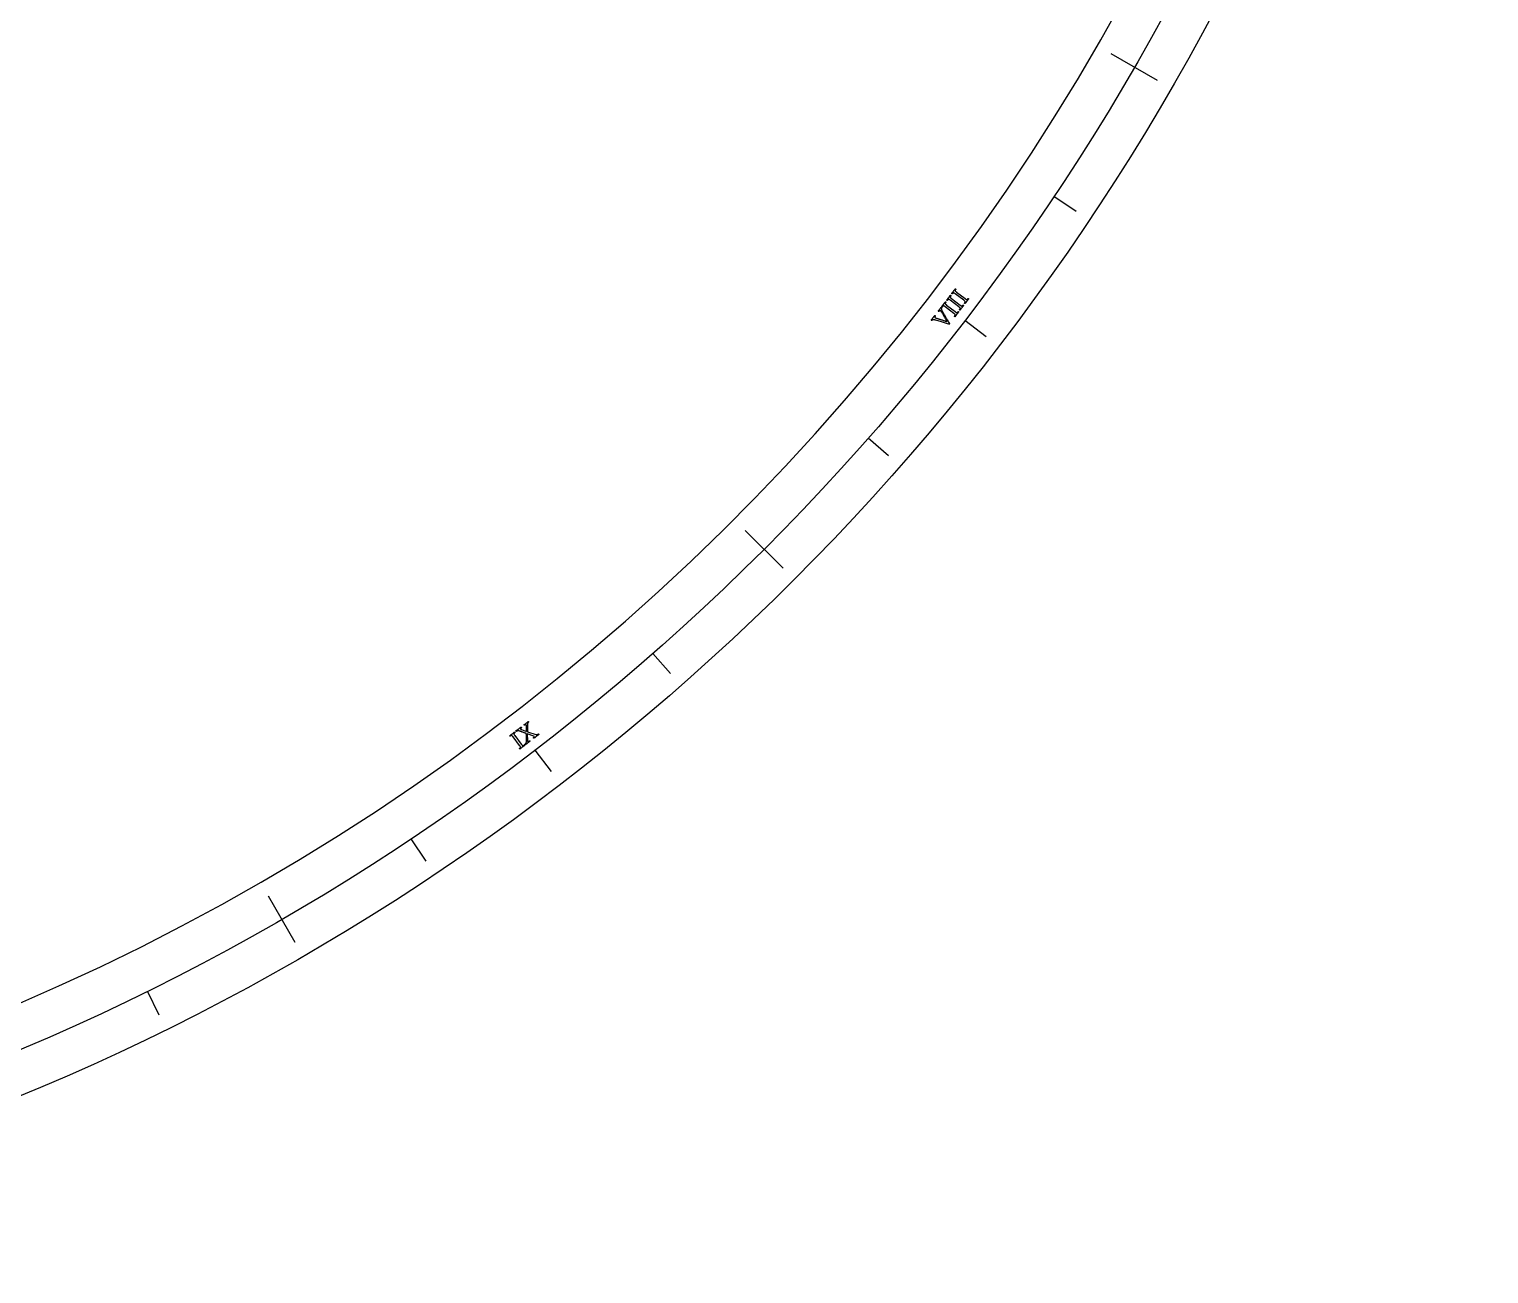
# Model space of a CAD drawing. Header units: millimetres. Extents: x -45 to 45, y -45 to 45.
# Drawn here: x 17.3 to 45, y -45 to -21.37 of the extents above; entities that cross this region are included whole.
import ezdxf

# ---------------------------------------------------------------- set-up
doc = ezdxf.new("R2010")
doc.units = ezdxf.units.MM
for name, color, linetype in [('CUT_INNER', 6, 'Continuous'), ('CUT_OUTER', 1, 'Continuous'), ('ENGRAVE', 7, 'Continuous'), ('ENGRAVE_FINE', 8, 'Continuous'), ('TEXT', 5, 'Continuous')]:
    doc.layers.add(name, color=color, linetype=linetype)

msp = doc.modelspace()

# ---------------------------------------------------------------- linework, layer by layer
at = {"layer": 'CUT_INNER'}
msp.add_arc((0.0001, -0.0001), 43.3831, 216.35284, 0.70917, dxfattribs=at)
at = {"layer": 'CUT_OUTER'}
msp.add_circle((0, 0), 45, dxfattribs=at)
at = {"layer": 'ENGRAVE'}
for points in [[(38.7113, -22.35), (37.8308, -21.8416)], [(31.6077, -31.6077), (30.8887, -30.8887)], [(22.35, -38.7113), (21.8416, -37.8308)]]:
    msp.add_lwpolyline(points, dxfattribs=at)
msp.add_circle((0, 0), 44.1916, dxfattribs=at)
at = {"layer": 'ENGRAVE_FINE'}
for points in [[(37.1667, -24.834), (36.744, -24.5515)], [(35.4629, -27.2116), (35.0596, -26.9022)], [(33.6072, -29.4728), (33.225, -29.1376)], [(29.4728, -33.6072), (29.1376, -33.225)], [(27.2116, -35.4629), (26.9022, -35.0596)], [(24.834, -37.1667), (24.5515, -36.744)], [(19.7703, -40.0902), (19.5455, -39.6343)]]:
    msp.add_lwpolyline(points, dxfattribs=at)
at = {"layer": 'TEXT'}
for points in [[(34.8424, -26.3472), (34.8466, -26.3415), (34.8507, -26.3359), (34.8547, -26.3303), (34.8585, -26.3247), (34.8623, -26.319), (34.8663, -26.3133), (34.8703, -26.3074), (34.8745, -26.3014), (34.8759, -26.3015), (34.8775, -26.302), (34.8792, -26.3029), (34.881, -26.3042), (34.8827, -26.3058), (34.884, -26.3072), (34.8849, -26.3085), (34.8855, -26.3097), (34.8844, -26.3112), (34.8831, -26.3132), (34.8815, -26.3157), (34.8796, -26.3188), (34.8776, -26.3221), (34.8757, -26.3254), (34.8741, -26.3286), (34.8725, -26.3318), (34.8713, -26.3348), (34.8707, -26.3373), (34.8707, -26.3392), (34.8713, -26.3408), (34.873, -26.3429), (34.8751, -26.3451), (34.8776, -26.3474), (34.8805, -26.3498), (34.8836, -26.3524), (34.887, -26.355), (34.8904, -26.3576), (34.8941, -26.3604), (34.8947, -26.3609), (34.8953, -26.3613), (34.8958, -26.3617), (34.8964, -26.3622), (34.897, -26.3626), (34.8976, -26.3631), (34.8982, -26.3635), (34.8988, -26.364), (35.0625, -26.4876), (35.0631, -26.4881), (35.0637, -26.4885), (35.0643, -26.489), (35.0648, -26.4894), (35.0654, -26.4899), (35.066, -26.4903), (35.0666, -26.4908), (35.0672, -26.4912), (35.0709, -26.4939), (35.0743, -26.4965), (35.0777, -26.499), (35.0809, -26.5012), (35.0839, -26.5033), (35.0868, -26.505), (35.0894, -26.5064), (35.0919, -26.5074), (35.0934, -26.5075), (35.0953, -26.5069), (35.0976, -26.5056), (35.1002, -26.5038), (35.1031, -26.5015), (35.1059, -26.4991), (35.1086, -26.4965), (35.1113, -26.4936), (35.1137, -26.4909), (35.1157, -26.4886), (35.1173, -26.4868), (35.1184, -26.4854), (35.1197, -26.4856), (35.1213, -26.4861), (35.123, -26.487), (35.1249, -26.4882), (35.1268, -26.4896), (35.1281, -26.4909), (35.129, -26.4923), (35.1294, -26.4937), (35.1246, -26.4993), (35.12, -26.5047), (35.1154, -26.5101), (35.111, -26.5153), (35.1066, -26.5205), (35.1022, -26.5259), (35.0979, -26.5314), (35.0936, -26.5371), (35.0894, -26.5426), (35.0853, -26.5483), (35.0812, -26.5541), (35.0772, -26.5599), (35.0732, -26.5659), (35.0691, -26.5719), (35.0651, -26.578), (35.061, -26.5842), (35.0596, -26.5841), (35.058, -26.5836), (35.0563, -26.5827), (35.0545, -26.5814), (35.0528, -26.5798), (35.0515, -26.5784), (35.0506, -26.5771), (35.05, -26.5758), (35.0511, -26.5744), (35.0524, -26.5724), (35.0541, -26.5698), (35.056, -26.5667), (35.058, -26.5634), (35.0598, -26.56), (35.0615, -26.5566), (35.0629, -26.5531), (35.064, -26.55), (35.0646, -26.5475), (35.0646, -26.5456), (35.064, -26.5444), (35.062, -26.5418), (35.0595, -26.5391), (35.0566, -26.5363), (35.0532, -26.5334), (35.0494, -26.5304), (35.0455, -26.5274), (35.0415, -26.5242), (35.0372, -26.521), (34.8737, -26.3972), (34.8694, -26.394), (34.8652, -26.3909), (34.8612, -26.3879), (34.8572, -26.3851), (34.8535, -26.3825), (34.8499, -26.3804), (34.8466, -26.3787), (34.8435, -26.3775), (34.842, -26.3772), (34.8402, -26.3776), (34.838, -26.3789), (34.8354, -26.3809), (34.8327, -26.3833), (34.83, -26.3859), (34.8273, -26.3886), (34.8247, -26.3914), (34.8222, -26.3941), (34.8202, -26.3964), (34.8187, -26.3982), (34.8176, -26.3996), (34.8162, -26.3994), (34.8147, -26.3989), (34.813, -26.398), (34.811, -26.3968), (34.8092, -26.3954), (34.8079, -26.394), (34.807, -26.3926), (34.8066, -26.3912), (34.8112, -26.3856), (34.8158, -26.38), (34.8204, -26.3744), (34.825, -26.369), (34.8295, -26.3635), (34.8339, -26.3581), (34.8382, -26.3526), (34.8424, -26.3472)], [(34.655, -26.5932), (34.6592, -26.5876), (34.6634, -26.582), (34.6674, -26.5764), (34.6712, -26.5708), (34.6751, -26.5652), (34.6791, -26.5595), (34.6831, -26.5537), (34.6874, -26.5478), (34.6888, -26.5478), (34.6904, -26.5483), (34.692, -26.5492), (34.6939, -26.5506), (34.6955, -26.5521), (34.6968, -26.5536), (34.6978, -26.5549), (34.6983, -26.5561), (34.6972, -26.5576), (34.6959, -26.5595), (34.6943, -26.5621), (34.6923, -26.5651), (34.6903, -26.5684), (34.6884, -26.5717), (34.6867, -26.5749), (34.6852, -26.5781), (34.684, -26.5811), (34.6833, -26.5835), (34.6833, -26.5855), (34.6839, -26.587), (34.6856, -26.5892), (34.6877, -26.5914), (34.6902, -26.5937), (34.693, -26.5962), (34.6961, -26.5987), (34.6994, -26.6013), (34.7029, -26.6041), (34.7065, -26.6069), (34.7071, -26.6073), (34.7077, -26.6078), (34.7083, -26.6082), (34.7089, -26.6087), (34.7095, -26.6091), (34.71, -26.6096), (34.7106, -26.61), (34.7112, -26.6105), (34.874, -26.7353), (34.8746, -26.7357), (34.8752, -26.7362), (34.8758, -26.7366), (34.8764, -26.7371), (34.877, -26.7375), (34.8775, -26.738), (34.8781, -26.7384), (34.8787, -26.7389), (34.8824, -26.7416), (34.8858, -26.7442), (34.8892, -26.7467), (34.8923, -26.749), (34.8954, -26.7511), (34.8982, -26.7528), (34.9009, -26.7542), (34.9033, -26.7553), (34.9048, -26.7553), (34.9067, -26.7547), (34.909, -26.7535), (34.9117, -26.7517), (34.9145, -26.7495), (34.9173, -26.747), (34.9201, -26.7444), (34.9228, -26.7416), (34.9253, -26.7389), (34.9273, -26.7367), (34.9288, -26.7348), (34.93, -26.7334), (34.9313, -26.7336), (34.9328, -26.7342), (34.9346, -26.735), (34.9365, -26.7363), (34.9383, -26.7377), (34.9396, -26.739), (34.9405, -26.7404), (34.9409, -26.7418), (34.9361, -26.7473), (34.9314, -26.7528), (34.9268, -26.7581), (34.9223, -26.7633), (34.9179, -26.7685), (34.9135, -26.7738), (34.9091, -26.7793), (34.9048, -26.7849), (34.9006, -26.7905), (34.8964, -26.7961), (34.8923, -26.8018), (34.8882, -26.8077), (34.8842, -26.8136), (34.8801, -26.8196), (34.876, -26.8256), (34.8719, -26.8318), (34.8704, -26.8317), (34.8689, -26.8312), (34.8672, -26.8303), (34.8654, -26.8289), (34.8637, -26.8274), (34.8624, -26.826), (34.8615, -26.8246), (34.861, -26.8234), (34.862, -26.8219), (34.8634, -26.8199), (34.865, -26.8174), (34.867, -26.8143), (34.869, -26.811), (34.8709, -26.8076), (34.8725, -26.8042), (34.874, -26.8008), (34.8751, -26.7976), (34.8757, -26.7951), (34.8757, -26.7933), (34.8751, -26.792), (34.8732, -26.7894), (34.8707, -26.7867), (34.8678, -26.7839), (34.8644, -26.781), (34.8607, -26.778), (34.8568, -26.7749), (34.8528, -26.7717), (34.8486, -26.7685), (34.6859, -26.6435), (34.6816, -26.6403), (34.6775, -26.6371), (34.6734, -26.6341), (34.6695, -26.6313), (34.6658, -26.6287), (34.6622, -26.6265), (34.6589, -26.6248), (34.6559, -26.6236), (34.6544, -26.6232), (34.6525, -26.6237), (34.6503, -26.6249), (34.6477, -26.6269), (34.645, -26.6293), (34.6423, -26.6319), (34.6396, -26.6346), (34.6369, -26.6374), (34.6344, -26.64), (34.6324, -26.6423), (34.6309, -26.6441), (34.6297, -26.6455), (34.6284, -26.6453), (34.6269, -26.6447), (34.6252, -26.6438), (34.6232, -26.6426), (34.6214, -26.6412), (34.6201, -26.6398), (34.6192, -26.6384), (34.6188, -26.6371), (34.6235, -26.6314), (34.6281, -26.6259), (34.6328, -26.6204), (34.6374, -26.6149), (34.642, -26.6095), (34.6464, -26.6041), (34.6507, -26.5987), (34.655, -26.5932)], [(34.7489, -26.4704), (34.7532, -26.4647), (34.7573, -26.4591), (34.7612, -26.4535), (34.7651, -26.4479), (34.7689, -26.4423), (34.7729, -26.4365), (34.7769, -26.4307), (34.7811, -26.4248), (34.7826, -26.4248), (34.7841, -26.4253), (34.7858, -26.4262), (34.7877, -26.4276), (34.7893, -26.4291), (34.7907, -26.4305), (34.7916, -26.4319), (34.7921, -26.4331), (34.7911, -26.4345), (34.7897, -26.4365), (34.7881, -26.4391), (34.7862, -26.4421), (34.7842, -26.4454), (34.7823, -26.4487), (34.7806, -26.452), (34.779, -26.4552), (34.7779, -26.4581), (34.7773, -26.4606), (34.7772, -26.4626), (34.7778, -26.4641), (34.7795, -26.4662), (34.7816, -26.4684), (34.7841, -26.4708), (34.787, -26.4732), (34.7901, -26.4757), (34.7934, -26.4783), (34.7969, -26.481), (34.8005, -26.4838), (34.8011, -26.4843), (34.8017, -26.4847), (34.8023, -26.4851), (34.8029, -26.4856), (34.8035, -26.486), (34.804, -26.4865), (34.8046, -26.4869), (34.8052, -26.4874), (34.9685, -26.6116), (34.9691, -26.6121), (34.9697, -26.6125), (34.9702, -26.613), (34.9708, -26.6134), (34.9714, -26.6139), (34.972, -26.6143), (34.9726, -26.6147), (34.9732, -26.6152), (34.9768, -26.6179), (34.9803, -26.6205), (34.9836, -26.623), (34.9868, -26.6253), (34.9899, -26.6273), (34.9927, -26.629), (34.9954, -26.6304), (34.9979, -26.6315), (34.9993, -26.6315), (35.0012, -26.631), (35.0035, -26.6297), (35.0062, -26.6279), (35.009, -26.6257), (35.0118, -26.6232), (35.0146, -26.6206), (35.0173, -26.6178), (35.0197, -26.6151), (35.0217, -26.6128), (35.0233, -26.611), (35.0244, -26.6096), (35.0257, -26.6098), (35.0273, -26.6103), (35.029, -26.6112), (35.0309, -26.6124), (35.0327, -26.6138), (35.0341, -26.6152), (35.035, -26.6165), (35.0354, -26.6179), (35.0306, -26.6235), (35.0259, -26.6289), (35.0213, -26.6342), (35.0169, -26.6395), (35.0125, -26.6447), (35.0081, -26.6501), (35.0037, -26.6555), (34.9994, -26.6612), (34.9952, -26.6667), (34.9911, -26.6724), (34.987, -26.6781), (34.9829, -26.684), (34.9789, -26.6899), (34.9748, -26.6959), (34.9708, -26.702), (34.9667, -26.7081), (34.9652, -26.7081), (34.9637, -26.7076), (34.962, -26.7067), (34.9601, -26.7053), (34.9585, -26.7038), (34.9572, -26.7023), (34.9562, -26.701), (34.9557, -26.6998), (34.9568, -26.6983), (34.9581, -26.6963), (34.9598, -26.6938), (34.9617, -26.6907), (34.9637, -26.6873), (34.9656, -26.6839), (34.9672, -26.6805), (34.9687, -26.6771), (34.9698, -26.674), (34.9703, -26.6715), (34.9703, -26.6696), (34.9698, -26.6684), (34.9678, -26.6657), (34.9653, -26.663), (34.9624, -26.6602), (34.959, -26.6573), (34.9553, -26.6544), (34.9514, -26.6513), (34.9473, -26.6482), (34.9431, -26.6449), (34.78, -26.5205), (34.7757, -26.5173), (34.7716, -26.5142), (34.7675, -26.5112), (34.7636, -26.5083), (34.7598, -26.5057), (34.7563, -26.5036), (34.753, -26.5019), (34.7499, -26.5007), (34.7484, -26.5004), (34.7466, -26.5008), (34.7444, -26.502), (34.7418, -26.504), (34.7391, -26.5065), (34.7364, -26.509), (34.7337, -26.5117), (34.731, -26.5146), (34.7285, -26.5172), (34.7265, -26.5195), (34.725, -26.5213), (34.7239, -26.5227), (34.7225, -26.5225), (34.721, -26.522), (34.7193, -26.5211), (34.7174, -26.5199), (34.7156, -26.5185), (34.7142, -26.5171), (34.7133, -26.5157), (34.7129, -26.5143), (34.7176, -26.5087), (34.7222, -26.5031), (34.7268, -26.4976), (34.7314, -26.4921), (34.736, -26.4867), (34.7404, -26.4813), (34.7447, -26.4758), (34.7489, -26.4704)], [(34.4525, -26.855), (34.4573, -26.8488), (34.4619, -26.8427), (34.4663, -26.8366), (34.4706, -26.8306), (34.4748, -26.8246), (34.479, -26.8187), (34.4832, -26.8128), (34.4874, -26.807), (34.4886, -26.8074), (34.4901, -26.8083), (34.4918, -26.8095), (34.4938, -26.8111), (34.4957, -26.8128), (34.497, -26.8142), (34.4976, -26.8154), (34.4976, -26.8163), (34.4969, -26.8173), (34.4959, -26.819), (34.4946, -26.8213), (34.4931, -26.8242), (34.4915, -26.8274), (34.4902, -26.8307), (34.4891, -26.8341), (34.4883, -26.8375), (34.488, -26.8408), (34.4886, -26.8438), (34.49, -26.8464), (34.4923, -26.8487), (34.4966, -26.8514), (34.5032, -26.8544), (34.5121, -26.8578), (34.5234, -26.8617), (34.5293, -26.8636), (34.5361, -26.8658), (34.5439, -26.8683), (34.5526, -26.8711), (34.5619, -26.874), (34.5717, -26.8772), (34.582, -26.8805), (34.5927, -26.8839), (34.6037, -26.8875), (34.6147, -26.891), (34.6257, -26.8944), (34.6367, -26.8979), (34.6475, -26.9013), (34.6579, -26.9045), (34.6678, -26.9077), (34.6772, -26.9107), (34.686, -26.9135), (34.694, -26.9161), (34.7011, -26.9184), (34.7074, -26.9204), (34.7126, -26.922), (34.7164, -26.9233), (34.719, -26.924), (34.7202, -26.9244), (34.7193, -26.9227), (34.7177, -26.9198), (34.7153, -26.9156), (34.7122, -26.9101), (34.7085, -26.9036), (34.7042, -26.8962), (34.6995, -26.8881), (34.6943, -26.8791), (34.6886, -26.8695), (34.6827, -26.8593), (34.6765, -26.8487), (34.67, -26.8376), (34.6634, -26.8263), (34.6567, -26.8148), (34.6499, -26.8033), (34.6431, -26.7917), (34.6364, -26.7802), (34.6298, -26.769), (34.6234, -26.7583), (34.6173, -26.7478), (34.6149, -26.7439), (34.6124, -26.74), (34.6097, -26.7362), (34.6069, -26.7323), (34.604, -26.7288), (34.6012, -26.7256), (34.5985, -26.723), (34.5959, -26.7208), (34.5927, -26.7189), (34.5894, -26.7179), (34.586, -26.7179), (34.5825, -26.7188), (34.579, -26.7204), (34.5757, -26.7222), (34.5725, -26.7243), (34.5695, -26.7267), (34.5669, -26.7291), (34.5647, -26.7311), (34.5631, -26.7328), (34.5619, -26.7341), (34.5608, -26.7343), (34.5593, -26.734), (34.5576, -26.7331), (34.5555, -26.7316), (34.5535, -26.7299), (34.552, -26.7283), (34.5511, -26.7268), (34.5507, -26.7254), (34.5548, -26.7204), (34.559, -26.7156), (34.563, -26.7109), (34.5669, -26.7064), (34.5708, -26.7019), (34.5747, -26.6972), (34.5787, -26.6922), (34.5827, -26.6871), (34.586, -26.6829), (34.5889, -26.6791), (34.5913, -26.6757), (34.5935, -26.6728), (34.5954, -26.6701), (34.5972, -26.6674), (34.599, -26.6648), (34.6008, -26.6621), (34.6026, -26.6593), (34.6047, -26.6562), (34.607, -26.6528), (34.6096, -26.6491), (34.6108, -26.6495), (34.6123, -26.6504), (34.614, -26.6517), (34.6161, -26.6535), (34.618, -26.6553), (34.6192, -26.6567), (34.6199, -26.6577), (34.6199, -26.6583), (34.6188, -26.6599), (34.6174, -26.6625), (34.6157, -26.666), (34.6136, -26.6704), (34.6118, -26.6753), (34.6107, -26.6802), (34.6105, -26.685), (34.6111, -26.6898), (34.6121, -26.6936), (34.6139, -26.6984), (34.6165, -26.7042), (34.6198, -26.7111), (34.6236, -26.7184), (34.6274, -26.7254), (34.6312, -26.7321), (34.635, -26.7386), (34.6438, -26.7536), (34.6522, -26.7679), (34.6603, -26.7817), (34.668, -26.7948), (34.6755, -26.8075), (34.6828, -26.82), (34.6899, -26.8323), (34.6968, -26.8444), (34.7038, -26.8565), (34.7109, -26.8689), (34.7181, -26.8814), (34.7255, -26.8942), (34.7331, -26.9075), (34.741, -26.9215), (34.7493, -26.9363), (34.758, -26.9518), (34.7602, -26.9561), (34.7617, -26.9599), (34.7626, -26.9634), (34.7628, -26.9665), (34.7626, -26.9693), (34.7619, -26.9718), (34.761, -26.9741), (34.7596, -26.9762), (34.7591, -26.9766), (34.7582, -26.9768), (34.757, -26.9766), (34.7556, -26.9762), (34.7541, -26.9757), (34.7528, -26.9753), (34.7517, -26.975), (34.7507, -26.9749), (34.7292, -26.9683), (34.7084, -26.9619), (34.6883, -26.9557), (34.669, -26.9498), (34.6499, -26.9439), (34.6307, -26.9379), (34.6114, -26.9319), (34.5919, -26.9259), (34.5718, -26.9197), (34.5506, -26.9133), (34.5283, -26.9066), (34.5051, -26.8996), (34.4979, -26.8975), (34.4911, -26.8955), (34.4846, -26.8938), (34.4784, -26.8922), (34.4724, -26.8909), (34.4665, -26.8899), (34.4607, -26.8891), (34.455, -26.8886), (34.4527, -26.8886), (34.4501, -26.8891), (34.4474, -26.8901), (34.4446, -26.8916), (34.4417, -26.8934), (34.439, -26.8953), (34.4365, -26.8973), (34.4342, -26.8993), (34.4321, -26.9013), (34.4303, -26.9031), (34.4289, -26.9046), (34.4278, -26.9058), (34.4274, -26.9058), (34.4263, -26.9051), (34.4246, -26.9039), (34.4223, -26.9021), (34.42, -26.9003), (34.4183, -26.8989), (34.4173, -26.8979), (34.417, -26.8974), (34.4221, -26.8912), (34.4268, -26.8857), (34.4311, -26.8807), (34.435, -26.8763), (34.4388, -26.8719), (34.443, -26.8669), (34.4476, -26.8612), (34.4525, -26.855)], [(26.5876, -34.6593), (26.5944, -34.654), (26.6009, -34.6489), (26.607, -34.6439), (26.6128, -34.639), (26.6184, -34.6343), (26.6239, -34.6296), (26.6294, -34.625), (26.6349, -34.6205), (26.636, -34.6212), (26.6373, -34.6224), (26.6388, -34.624), (26.6405, -34.6261), (26.642, -34.6282), (26.6428, -34.6299), (26.643, -34.6312), (26.6426, -34.632), (26.6411, -34.6332), (26.6393, -34.6348), (26.6374, -34.6368), (26.6352, -34.6392), (26.6329, -34.6419), (26.631, -34.6446), (26.6292, -34.6475), (26.6278, -34.6505), (26.6268, -34.6535), (26.6267, -34.6563), (26.6274, -34.6591), (26.6289, -34.6617), (26.631, -34.6638), (26.6339, -34.6658), (26.6377, -34.6676), (26.6423, -34.6694), (26.7384, -34.7035), (26.7381, -34.6856), (26.7379, -34.6683), (26.7378, -34.6514), (26.7377, -34.635), (26.7375, -34.6199), (26.7372, -34.6067), (26.7366, -34.5954), (26.7358, -34.5861), (26.7356, -34.5848), (26.7352, -34.5835), (26.7348, -34.5823), (26.7342, -34.5812), (26.7336, -34.5803), (26.7331, -34.5795), (26.7328, -34.579), (26.7326, -34.5787), (26.7312, -34.5775), (26.7291, -34.5767), (26.7265, -34.5762), (26.7231, -34.5761), (26.7189, -34.5769), (26.7136, -34.5792), (26.7073, -34.5831), (26.6999, -34.5884), (26.699, -34.5884), (26.6978, -34.5877), (26.6964, -34.5865), (26.6947, -34.5846), (26.6931, -34.5826), (26.6918, -34.5807), (26.6909, -34.5791), (26.6904, -34.5777), (26.6961, -34.5739), (26.7015, -34.5703), (26.7066, -34.5669), (26.7114, -34.5637), (26.716, -34.5605), (26.7209, -34.5571), (26.7258, -34.5534), (26.731, -34.5495), (26.738, -34.5439), (26.7444, -34.5388), (26.7501, -34.534), (26.7552, -34.5295), (26.7597, -34.5254), (26.7638, -34.5217), (26.7675, -34.5184), (26.7709, -34.5154), (26.772, -34.5161), (26.7732, -34.5171), (26.7745, -34.5184), (26.7761, -34.5201), (26.7774, -34.522), (26.7784, -34.5238), (26.7788, -34.5256), (26.7789, -34.5273), (26.7778, -34.5282), (26.7764, -34.5296), (26.7745, -34.5316), (26.7721, -34.5341), (26.7695, -34.5371), (26.767, -34.5406), (26.7646, -34.5444), (26.7622, -34.5486), (26.7602, -34.5532), (26.7586, -34.558), (26.7575, -34.5632), (26.7569, -34.5686), (26.7565, -34.5824), (26.7562, -34.5953), (26.7558, -34.6073), (26.7554, -34.6183), (26.7551, -34.6288), (26.7549, -34.6393), (26.7548, -34.6499), (26.7548, -34.6604), (26.7549, -34.6714), (26.755, -34.6834), (26.7552, -34.6963), (26.7554, -34.7102), (26.9168, -34.7646), (26.9228, -34.766), (26.9291, -34.7663), (26.9357, -34.7654), (26.9426, -34.7633), (26.9493, -34.7606), (26.9554, -34.7576), (26.961, -34.7543), (26.9659, -34.7508), (26.9672, -34.7514), (26.9685, -34.7524), (26.9699, -34.7539), (26.9714, -34.7559), (26.9728, -34.7579), (26.9738, -34.7595), (26.9745, -34.7606), (26.9748, -34.7614), (26.969, -34.7652), (26.9637, -34.7688), (26.9587, -34.7721), (26.9542, -34.7751), (26.9497, -34.7782), (26.9448, -34.7817), (26.9395, -34.7856), (26.9339, -34.79), (26.9262, -34.796), (26.919, -34.8017), (26.9125, -34.8071), (26.9065, -34.8121), (26.9005, -34.8172), (26.894, -34.8227), (26.8871, -34.8287), (26.8796, -34.835), (26.8782, -34.8346), (26.8766, -34.8336), (26.875, -34.8321), (26.8732, -34.83), (26.8718, -34.8279), (26.8709, -34.8262), (26.8707, -34.8249), (26.8712, -34.8241), (26.8725, -34.823), (26.874, -34.8214), (26.8758, -34.8195), (26.8779, -34.8171), (26.88, -34.8144), (26.8819, -34.8116), (26.8835, -34.8087), (26.885, -34.8057), (26.886, -34.8028), (26.8864, -34.8002), (26.886, -34.798), (26.885, -34.796), (26.8846, -34.7956), (26.8842, -34.7952), (26.8835, -34.7948), (26.8828, -34.7943), (26.882, -34.7939), (26.8812, -34.7936), (26.8805, -34.7934), (26.8798, -34.7933), (26.7526, -34.7484), (26.7527, -34.7576), (26.7529, -34.7672), (26.7531, -34.7773), (26.7534, -34.7878), (26.7538, -34.7985), (26.7542, -34.809), (26.7546, -34.8195), (26.755, -34.8298), (26.7554, -34.8397), (26.7559, -34.8489), (26.7564, -34.8575), (26.7569, -34.8655), (26.7575, -34.8725), (26.758, -34.8783), (26.7584, -34.883), (26.7587, -34.8864), (26.7589, -34.887), (26.759, -34.8878), (26.7592, -34.8886), (26.7594, -34.8897), (26.7596, -34.8907), (26.76, -34.8918), (26.7606, -34.8928), (26.7613, -34.8938), (26.763, -34.8952), (26.7655, -34.8959), (26.7688, -34.8958), (26.7729, -34.8951), (26.7778, -34.8934), (26.7835, -34.8904), (26.7902, -34.8862), (26.7978, -34.8806), (26.799, -34.8812), (26.8004, -34.8822), (26.802, -34.8836), (26.8036, -34.8854), (26.8052, -34.8873), (26.8062, -34.8889), (26.8068, -34.8901), (26.807, -34.891), (26.8014, -34.8947), (26.7957, -34.8984), (26.7901, -34.9022), (26.7844, -34.9061), (26.7787, -34.91), (26.7732, -34.914), (26.7678, -34.918), (26.7624, -34.922), (26.7553, -34.9275), (26.7487, -34.9327), (26.7428, -34.9376), (26.7374, -34.9421), (26.7323, -34.9465), (26.7272, -34.951), (26.7219, -34.9555), (26.7166, -34.9602), (26.7154, -34.9594), (26.7142, -34.9581), (26.713, -34.9564), (26.7117, -34.9543), (26.7106, -34.9523), (26.7098, -34.9506), (26.7092, -34.9494), (26.709, -34.9487), (26.7101, -34.9477), (26.7119, -34.9459), (26.7144, -34.9433), (26.7175, -34.94), (26.721, -34.936), (26.7243, -34.9317), (26.7276, -34.9269), (26.7309, -34.9217), (26.7336, -34.9164), (26.7356, -34.911), (26.7368, -34.9057), (26.7372, -34.9004), (26.7372, -34.8859), (26.7372, -34.8719), (26.7372, -34.8586), (26.737, -34.846), (26.7369, -34.8337), (26.7367, -34.8214), (26.7364, -34.8091), (26.7361, -34.7968), (26.7358, -34.7842), (26.7355, -34.7711), (26.7353, -34.7575), (26.735, -34.7433), (26.7299, -34.7414), (26.7241, -34.7393), (26.7176, -34.737), (26.7106, -34.7345), (26.7031, -34.7319), (26.6955, -34.7292), (26.6878, -34.7265), (26.6799, -34.7236), (26.6721, -34.7208), (26.6645, -34.7181), (26.6572, -34.7155), (26.6501, -34.713), (26.6435, -34.7107), (26.6375, -34.7086), (26.6321, -34.7067), (26.6274, -34.7051), (26.6235, -34.7037), (26.6207, -34.7027), (26.619, -34.7022), (26.6185, -34.702), (26.6117, -34.6995), (26.6054, -34.6975), (26.5997, -34.6961), (26.5944, -34.695), (26.5892, -34.6945), (26.5839, -34.6942), (26.5785, -34.6943), (26.5729, -34.6948), (26.5691, -34.6953), (26.5654, -34.6962), (26.5617, -34.6975), (26.558, -34.6991), (26.5545, -34.7008), (26.5515, -34.7024), (26.549, -34.7039), (26.547, -34.7053), (26.5461, -34.7055), (26.5449, -34.705), (26.5435, -34.7038), (26.5418, -34.7018), (26.5403, -34.6996), (26.5392, -34.6976), (26.5387, -34.6958), (26.5386, -34.6943), (26.5455, -34.6894), (26.5519, -34.6849), (26.5578, -34.6807), (26.5633, -34.677), (26.5687, -34.6733), (26.5745, -34.6691), (26.5808, -34.6644), (26.5876, -34.6593)], [(26.4663, -34.752), (26.4719, -34.7477), (26.4773, -34.7434), (26.4826, -34.739), (26.4878, -34.7347), (26.493, -34.7303), (26.4984, -34.7258), (26.5038, -34.7212), (26.5095, -34.7166), (26.5108, -34.7171), (26.5122, -34.7179), (26.5136, -34.7193), (26.515, -34.7211), (26.5162, -34.723), (26.5171, -34.7247), (26.5176, -34.7263), (26.5178, -34.7276), (26.5164, -34.7287), (26.5146, -34.7303), (26.5124, -34.7323), (26.5097, -34.7347), (26.5069, -34.7374), (26.5042, -34.74), (26.5017, -34.7427), (26.4994, -34.7454), (26.4974, -34.7479), (26.4962, -34.7501), (26.4957, -34.752), (26.4958, -34.7536), (26.4969, -34.7561), (26.4983, -34.7588), (26.5001, -34.7618), (26.5022, -34.7649), (26.5046, -34.7681), (26.5071, -34.7715), (26.5097, -34.775), (26.5125, -34.7787), (26.5129, -34.7793), (26.5134, -34.7799), (26.5138, -34.7805), (26.5142, -34.781), (26.5147, -34.7816), (26.5151, -34.7822), (26.5156, -34.7828), (26.516, -34.7834), (26.6404, -34.9466), (26.6409, -34.9471), (26.6413, -34.9477), (26.6418, -34.9483), (26.6422, -34.9489), (26.6426, -34.9495), (26.6431, -34.9501), (26.6435, -34.9507), (26.644, -34.9512), (26.6468, -34.9549), (26.6494, -34.9583), (26.652, -34.9615), (26.6545, -34.9646), (26.6568, -34.9674), (26.6591, -34.9698), (26.6613, -34.9718), (26.6635, -34.9735), (26.6649, -34.974), (26.6668, -34.9739), (26.6693, -34.9733), (26.6724, -34.9723), (26.6758, -34.9709), (26.6791, -34.9693), (26.6824, -34.9674), (26.6858, -34.9654), (26.6889, -34.9635), (26.6914, -34.9619), (26.6934, -34.9605), (26.6949, -34.9595), (26.6961, -34.96), (26.6974, -34.9609), (26.6989, -34.9622), (26.7004, -34.9639), (26.7018, -34.9657), (26.7027, -34.9674), (26.7032, -34.969), (26.7032, -34.9704), (26.6971, -34.9745), (26.6912, -34.9785), (26.6853, -34.9824), (26.6797, -34.9862), (26.674, -34.9901), (26.6684, -34.9941), (26.6627, -34.9983), (26.657, -35.0025), (26.6516, -35.0068), (26.6461, -35.0111), (26.6406, -35.0156), (26.6351, -35.0201), (26.6297, -35.0248), (26.6241, -35.0295), (26.6186, -35.0343), (26.613, -35.0391), (26.6116, -35.0387), (26.6103, -35.0378), (26.6089, -35.0365), (26.6075, -35.0347), (26.6063, -35.0327), (26.6054, -35.031), (26.6049, -35.0295), (26.6047, -35.0281), (26.6061, -35.027), (26.6079, -35.0255), (26.6102, -35.0234), (26.6129, -35.021), (26.6157, -35.0183), (26.6184, -35.0155), (26.6209, -35.0127), (26.6232, -35.0097), (26.6251, -35.007), (26.6263, -35.0048), (26.6268, -35.0029), (26.6266, -35.0016), (26.6254, -34.9985), (26.6237, -34.9953), (26.6216, -34.9918), (26.6191, -34.9881), (26.6163, -34.9843), (26.6134, -34.9803), (26.6103, -34.9762), (26.6071, -34.9719), (26.4829, -34.8086), (26.4797, -34.8044), (26.4765, -34.8003), (26.4734, -34.7963), (26.4703, -34.7925), (26.4674, -34.789), (26.4645, -34.786), (26.4618, -34.7835), (26.4592, -34.7815), (26.4578, -34.7808), (26.4559, -34.7808), (26.4535, -34.7814), (26.4505, -34.7826), (26.4472, -34.7842), (26.4439, -34.786), (26.4406, -34.7879), (26.4372, -34.7899), (26.4342, -34.7918), (26.4317, -34.7934), (26.4297, -34.7948), (26.4282, -34.7958), (26.427, -34.7953), (26.4257, -34.7944), (26.4242, -34.7931), (26.4227, -34.7914), (26.4213, -34.7895), (26.4204, -34.7878), (26.4199, -34.7863), (26.4199, -34.7848), (26.4259, -34.7806), (26.4318, -34.7765), (26.4377, -34.7724), (26.4436, -34.7683), (26.4494, -34.7643), (26.4552, -34.7603), (26.4608, -34.7562), (26.4663, -34.752)]]:
    msp.add_lwpolyline(points, close=True, dxfattribs=at)

doc.saveas('drawing.dxf')
